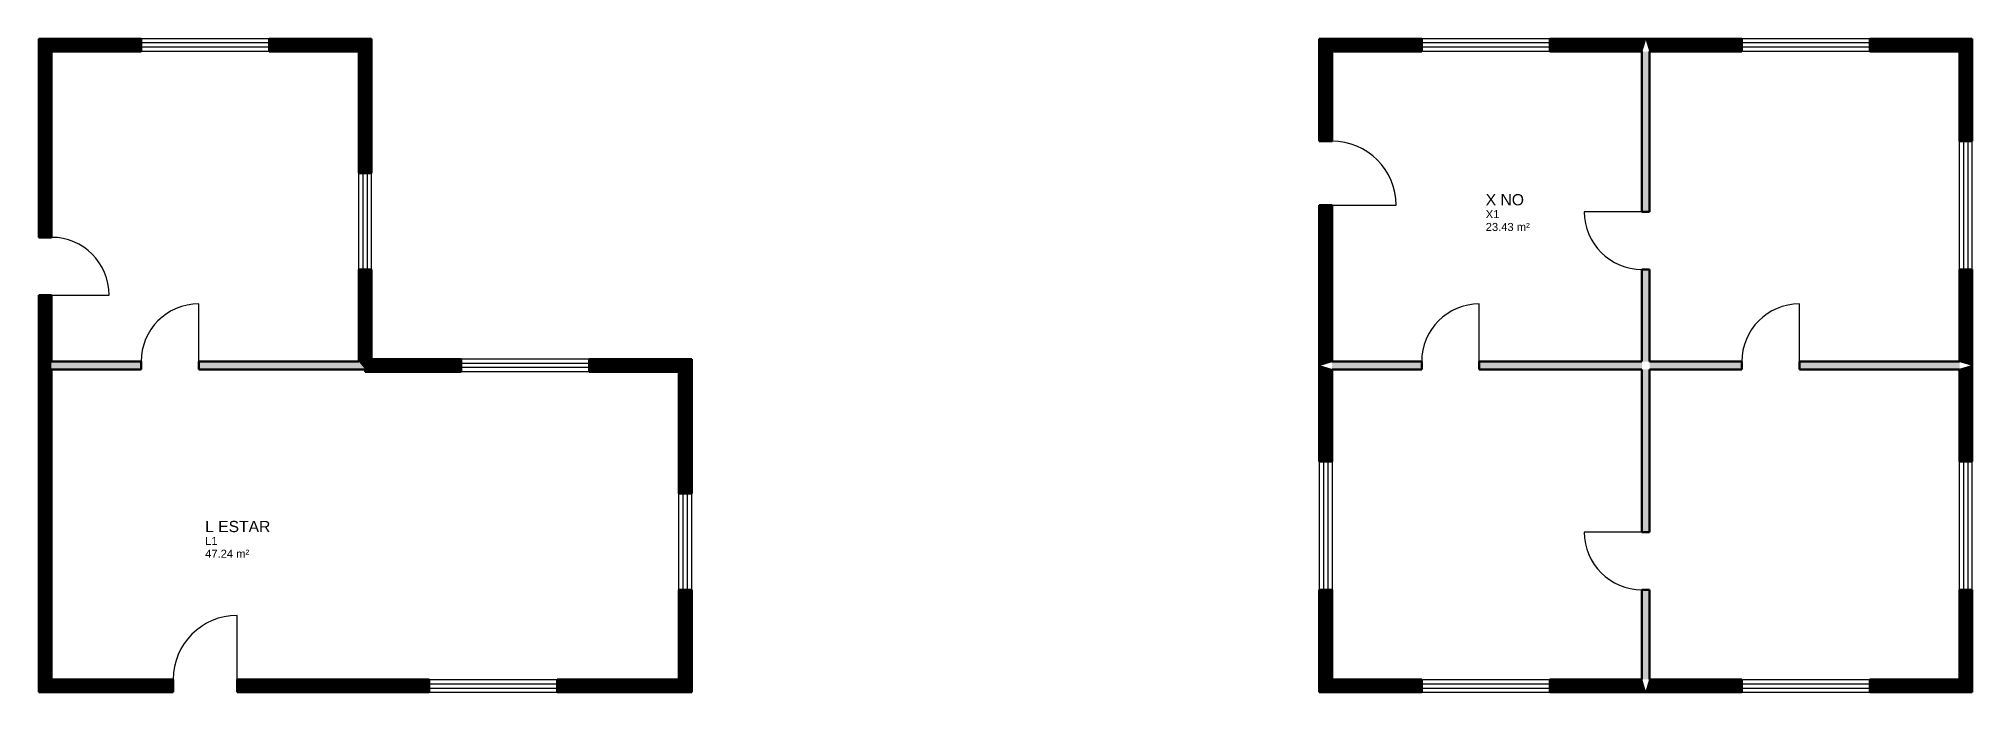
# Model space of a CAD drawing. Header units: millimetres. Extents: x -1900 to 50200, y -20000 to 10900.
# Drawn here: x 20000 to 50200, y 0 to 10200 of the extents above; entities that cross this region are included whole.
import ezdxf

# ---------------------------------------------------------------- set-up
doc = ezdxf.new("R2010")
doc.units = ezdxf.units.MM
doc.header["$MEASUREMENT"] = 0
for name, color, linetype, lineweight in [('A-DOOR-E-N', 3, 'Continuous', 25), ('A-ROOM-T-N', 7, 'Continuous', 25), ('A-WALL-E-N', 7, 'Continuous', 50), ('A-WALL-H-N', 8, 'Continuous', 13), ('A-WIND-E-N', 4, 'Continuous', 25)]:
    doc.layers.add(name, color=color, linetype=linetype, lineweight=lineweight)
doc.styles.get("Standard").update_dxf_attribs({"font": 'arial.ttf'})
pattern_1 = [(37.5, (0, 0), (-0.06299336, 1.92682377), [0, -1.52, 0, -1.7, 0, -1.625]), (7.5, (0, 0), (1.7697767, 2.82214607), [0, -0.82, 0, -1.37, 0, -0.525]), (327.5, (-1.23, 0), (3.11414186, 0.005659054), [0, -0.5, 0, -1.8, 0, -2.35]), (317.5, (-1.23, 0), (3.0061266, 0.87767556), [0, -0.25, 0, -1.18, 0, -1.35])]

msp = doc.modelspace()

# ---------------------------------------------------------------- hatches: boundary and pattern name
at = {"layer": 'A-WALL-H-N'}
h = msp.add_hatch(dxfattribs=at)
h.set_pattern_fill('ANSI31', color=256, scale=20, style=0)
h.paths.add_polyline_path([(21600, 10200), (20000, 10200), (20200, 10000), (21600, 10000)])
h = msp.add_hatch(dxfattribs=at)
h.set_pattern_fill('ANSI31', color=256, scale=20, style=0)
h.paths.add_polyline_path([(20000, 10200), (20000, 7100), (20200, 7100), (20200, 10000)])
h = msp.add_hatch(dxfattribs=at)
h.set_pattern_fill('ANSI31', color=256, scale=20, style=0)
h.paths.add_polyline_path([(25200, 10200), (23600, 10200), (23600, 10000), (25000, 10000)])
h = msp.add_hatch(dxfattribs=at)
h.set_pattern_fill('ANSI31', color=256, scale=20, style=0)
h.paths.add_polyline_path([(25200, 8100), (25200, 10200), (25000, 10000), (25000, 8100)])
h = msp.add_hatch(dxfattribs=at)
h.set_pattern_fill('ANSI31', color=256, scale=20, style=0)
h.paths.add_polyline_path([(41600, 10200), (40000, 10200), (40200, 10000), (41600, 10000)])
h = msp.add_hatch(dxfattribs=at)
h.set_pattern_fill('ANSI31', color=256, scale=20, style=0)
h.paths.add_polyline_path([(40000, 10200), (40000, 8600), (40200, 8600), (40200, 10000)])
h = msp.add_hatch(dxfattribs=at)
h.set_pattern_fill('ANSI31', color=256, scale=20, style=0)
h.paths.add_polyline_path([(45100, 10200), (43600, 10200), (43600, 10000), (45040, 10000)])
h = msp.add_hatch(dxfattribs=at)
h.set_pattern_fill('AR-SAND', color=256, style=0)
h.set_pattern_definition(pattern_1)
h.paths.add_polyline_path([(45160, 7500), (45160, 10000), (45040, 10000), (45040, 7500)])
h = msp.add_hatch(dxfattribs=at)
h.set_pattern_fill('ANSI31', color=256, scale=20, style=0)
h.paths.add_polyline_path([(46600, 10200), (45100, 10200), (45160, 10000), (46600, 10000)])
h = msp.add_hatch(dxfattribs=at)
h.set_pattern_fill('ANSI31', color=256, scale=20, style=0)
h.paths.add_polyline_path([(50200, 10200), (48600, 10200), (48600, 10000), (50000, 10000)])
h = msp.add_hatch(dxfattribs=at)
h.set_pattern_fill('ANSI31', color=256, scale=20, style=0)
h.paths.add_polyline_path([(50200, 8600), (50200, 10200), (50000, 10000), (50000, 8600)])
h = msp.add_hatch(dxfattribs=at)
h.set_pattern_fill('ANSI31', color=256, scale=20, style=0)
h.paths.add_polyline_path([(40000, 7600), (40000, 5100), (40200, 5160), (40200, 7600)])
h = msp.add_hatch(dxfattribs=at)
h.set_pattern_fill('ANSI31', color=256, scale=20, style=0)
h.paths.add_polyline_path([(25200, 5200), (25200, 6600), (25000, 6600), (25000, 5160)])
h = msp.add_hatch(dxfattribs=at)
h.set_pattern_fill('AR-SAND', color=256, style=0)
h.set_pattern_definition(pattern_1)
h.paths.add_polyline_path([(45160, 5160), (45160, 6600), (45040, 6600), (45040, 5160)])
h = msp.add_hatch(dxfattribs=at)
h.set_pattern_fill('ANSI31', color=256, scale=20, style=0)
h.paths.add_polyline_path([(50200, 5100), (50200, 6600), (50000, 6600), (50000, 5160)])
h = msp.add_hatch(dxfattribs=at)
h.set_pattern_fill('ANSI31', color=256, scale=20, style=0)
h.paths.add_polyline_path([(20000, 6200), (20000, 5100), (20200, 5160), (20200, 6200)])
h = msp.add_hatch(dxfattribs=at)
h.set_pattern_fill('AR-SAND', color=256, style=0)
h.set_pattern_definition(pattern_1)
h.paths.add_polyline_path([(20200, 5160), (20000, 5100), (20200, 5040)])
h = msp.add_hatch(dxfattribs=at)
h.set_pattern_fill('AR-SAND', color=256, style=0)
h.set_pattern_definition(pattern_1)
h.paths.add_polyline_path([(20200, 5040), (21600, 5040), (21600, 5160), (20200, 5160)])
h = msp.add_hatch(dxfattribs=at)
h.set_pattern_fill('AR-SAND', color=256, style=0)
h.set_pattern_definition(pattern_1)
h.paths.add_polyline_path([(22500, 5040), (25100, 5040), (25000, 5160), (22500, 5160)])
h = msp.add_hatch(dxfattribs=at)
h.set_pattern_fill('AR-SAND', color=256, style=0)
h.set_pattern_definition(pattern_1)
h.paths.add_polyline_path([(25200, 5200), (25000, 5160), (25100, 5040), (25100, 5000)])
h = msp.add_hatch(dxfattribs=at)
h.set_pattern_fill('ANSI31', color=256, scale=20, style=0)
h.paths.add_polyline_path([(26600, 5200), (25200, 5200), (25100, 5000), (26600, 5000)])
h = msp.add_hatch(dxfattribs=at)
h.set_pattern_fill('ANSI31', color=256, scale=20, style=0)
h.paths.add_polyline_path([(30200, 5200), (28600, 5200), (28600, 5000), (30000, 5000)])
h = msp.add_hatch(dxfattribs=at)
h.set_pattern_fill('ANSI31', color=256, scale=20, style=0)
h.paths.add_polyline_path([(30200, 3100), (30200, 5200), (30000, 5000), (30000, 3100)])
h = msp.add_hatch(dxfattribs=at)
h.set_pattern_fill('AR-SAND', color=256, style=0)
h.set_pattern_definition(pattern_1)
h.paths.add_polyline_path([(40200, 5040), (41600, 5040), (41600, 5160), (40200, 5160)])
h = msp.add_hatch(dxfattribs=at)
h.set_pattern_fill('AR-SAND', color=256, style=0)
h.set_pattern_definition(pattern_1)
h.paths.add_polyline_path([(42500, 5040), (45040, 5040), (45040, 5160), (42500, 5160)])
h = msp.add_hatch(dxfattribs=at)
h.set_pattern_fill('AR-SAND', color=256, style=0)
h.set_pattern_definition(pattern_1)
h.paths.add_polyline_path([(45160, 5040), (46600, 5040), (46600, 5160), (45160, 5160)])
h = msp.add_hatch(dxfattribs=at)
h.set_pattern_fill('AR-SAND', color=256, style=0)
h.set_pattern_definition(pattern_1)
h.paths.add_polyline_path([(47500, 5040), (50000, 5040), (50000, 5160), (47500, 5160)])
h = msp.add_hatch(dxfattribs=at)
h.set_pattern_fill('ANSI31', color=256, scale=20, style=0)
h.paths.add_polyline_path([(20000, 5100), (20000, 0), (20200, 200), (20200, 5040)])
h = msp.add_hatch(dxfattribs=at)
h.set_pattern_fill('ANSI31', color=256, scale=20, style=0)
h.paths.add_polyline_path([(40000, 5100), (40000, 3600), (40200, 3600), (40200, 5040)])
h = msp.add_hatch(dxfattribs=at)
h.set_pattern_fill('AR-SAND', color=256, style=0)
h.set_pattern_definition(pattern_1)
h.paths.add_polyline_path([(45160, 2500), (45160, 5040), (45040, 5040), (45040, 2500)])
h = msp.add_hatch(dxfattribs=at)
h.set_pattern_fill('ANSI31', color=256, scale=20, style=0)
h.paths.add_polyline_path([(50200, 3600), (50200, 5100), (50000, 5040), (50000, 3600)])
h = msp.add_hatch(dxfattribs=at)
h.set_pattern_fill('ANSI31', color=256, scale=20, style=0)
h.paths.add_polyline_path([(30200, 0), (30200, 1600), (30000, 1600), (30000, 200)])
h = msp.add_hatch(dxfattribs=at)
h.set_pattern_fill('ANSI31', color=256, scale=20, style=0)
h.paths.add_polyline_path([(40000, 1600), (40000, 0), (40200, 200), (40200, 1600)])
h = msp.add_hatch(dxfattribs=at)
h.set_pattern_fill('AR-SAND', color=256, style=0)
h.set_pattern_definition(pattern_1)
h.paths.add_polyline_path([(45160, 200), (45160, 1600), (45040, 1600), (45040, 200)])
h = msp.add_hatch(dxfattribs=at)
h.set_pattern_fill('ANSI31', color=256, scale=20, style=0)
h.paths.add_polyline_path([(50200, 0), (50200, 1600), (50000, 1600), (50000, 200)])
h = msp.add_hatch(dxfattribs=at)
h.set_pattern_fill('ANSI31', color=256, scale=20, style=0)
h.paths.add_polyline_path([(20000, 0), (22100, 0), (22100, 200), (20200, 200)])
h = msp.add_hatch(dxfattribs=at)
h.set_pattern_fill('ANSI31', color=256, scale=20, style=0)
h.paths.add_polyline_path([(23100, 0), (26100, 0), (26100, 200), (23100, 200)])
h = msp.add_hatch(dxfattribs=at)
h.set_pattern_fill('ANSI31', color=256, scale=20, style=0)
h.paths.add_polyline_path([(28100, 0), (30200, 0), (30000, 200), (28100, 200)])
h = msp.add_hatch(dxfattribs=at)
h.set_pattern_fill('ANSI31', color=256, scale=20, style=0)
h.paths.add_polyline_path([(40000, 0), (41600, 0), (41600, 200), (40200, 200)])
h = msp.add_hatch(dxfattribs=at)
h.set_pattern_fill('ANSI31', color=256, scale=20, style=0)
h.paths.add_polyline_path([(43600, 0), (45100, 0), (45040, 200), (43600, 200)])
h = msp.add_hatch(dxfattribs=at)
h.set_pattern_fill('ANSI31', color=256, scale=20, style=0)
h.paths.add_polyline_path([(45100, 0), (46600, 0), (46600, 200), (45160, 200)])
h = msp.add_hatch(dxfattribs=at)
h.set_pattern_fill('ANSI31', color=256, scale=20, style=0)
h.paths.add_polyline_path([(48600, 0), (50200, 0), (50000, 200), (48600, 200)])

# ---------------------------------------------------------------- linework, layer by layer
at = {"layer": 'A-DOOR-E-N'}
for p, q in [((40200, 7600), (41200, 7600)), ((45040, 7500), (44140, 7500)), ((20200, 6200), (21100, 6200)), ((22500, 5160), (22500, 6060)), ((42500, 5160), (42500, 6060)), ((47500, 5160), (47500, 6060)), ((45040, 2500), (44140, 2500)), ((23100, 200), (23100, 1200))]:
    msp.add_line(p, q, dxfattribs=at)
for centre, radius, start, end in [((40200, 7600), 1000, 0, 90), ((45040, 7500), 900, 180, 270), ((20200, 6200), 900, 0, 90), ((22500, 5160), 900, 90, 180), ((42500, 5160), 900, 90, 180), ((47500, 5160), 900, 90, 180), ((45040, 2500), 900, 180, 270), ((23100, 200), 1000, 90, 180)]:
    msp.add_arc(centre, radius, start, end, dxfattribs=at)
at = {"layer": 'A-WALL-E-N'}
for p, q in [((21600, 10200), (20000, 10200)), ((20000, 10200), (20000, 7100)), ((21600, 10000), (20200, 10000)), ((20200, 10000), (20200, 7100)), ((21600, 10000), (21600, 10200)), ((25200, 10200), (23600, 10200)), ((23600, 10000), (23600, 10200)), ((25000, 10000), (23600, 10000)), ((25000, 8100), (25000, 10000)), ((25200, 8100), (25200, 10200)), ((41600, 10200), (40000, 10200)), ((40000, 10200), (40000, 8600)), ((41600, 10000), (40200, 10000)), ((40200, 10000), (40200, 8600)), ((41600, 10000), (41600, 10200)), ((46600, 10200), (43600, 10200)), ((43600, 10000), (43600, 10200)), ((45040, 10000), (43600, 10000)), ((45040, 7500), (45040, 10000)), ((45160, 7500), (45160, 10000)), ((46600, 10000), (45160, 10000)), ((46600, 10000), (46600, 10200)), ((50200, 10200), (48600, 10200)), ((48600, 10000), (48600, 10200)), ((50000, 10000), (48600, 10000)), ((50000, 8600), (50000, 10000)), ((50200, 8600), (50200, 10200)), ((40200, 8600), (40000, 8600)), ((50000, 8600), (50200, 8600)), ((25000, 8100), (25200, 8100)), ((40000, 7600), (40000, 3600)), ((40200, 7600), (40000, 7600)), ((40200, 7600), (40200, 5160)), ((45040, 7500), (45160, 7500)), ((20200, 7100), (20000, 7100)), ((25000, 5160), (25000, 6600)), ((25000, 6600), (25200, 6600)), ((25200, 5200), (25200, 6600)), ((45040, 5160), (45040, 6600)), ((45040, 6600), (45160, 6600)), ((45160, 5160), (45160, 6600)), ((50000, 5160), (50000, 6600)), ((50000, 6600), (50200, 6600)), ((50200, 3600), (50200, 6600)), ((20000, 6200), (20000, 0)), ((20200, 6200), (20000, 6200)), ((20200, 6200), (20200, 5160)), ((20200, 5160), (21600, 5160)), ((21600, 5160), (21600, 5040)), ((22500, 5160), (25000, 5160)), ((22500, 5160), (22500, 5040)), ((26600, 5200), (25200, 5200)), ((26600, 5000), (26600, 5200)), ((30200, 5200), (28600, 5200)), ((28600, 5000), (28600, 5200)), ((30200, 3100), (30200, 5200)), ((40200, 5160), (41600, 5160)), ((41600, 5160), (41600, 5040)), ((42500, 5160), (45040, 5160)), ((42500, 5160), (42500, 5040)), ((45160, 5160), (46600, 5160)), ((46600, 5160), (46600, 5040)), ((47500, 5160), (50000, 5160)), ((47500, 5160), (47500, 5040)), ((20200, 5040), (20200, 200)), ((20200, 5040), (21600, 5040)), ((22500, 5040), (25100, 5040)), ((25100, 5040), (25100, 5000)), ((26600, 5000), (25100, 5000)), ((30000, 5000), (28600, 5000)), ((30000, 3100), (30000, 5000)), ((40200, 5040), (41600, 5040)), ((40200, 5040), (40200, 3600)), ((42500, 5040), (45040, 5040)), ((45040, 2500), (45040, 5040)), ((45160, 5040), (46600, 5040)), ((45160, 2500), (45160, 5040)), ((47500, 5040), (50000, 5040)), ((50000, 3600), (50000, 5040)), ((40200, 3600), (40000, 3600)), ((50000, 3600), (50200, 3600)), ((30000, 3100), (30200, 3100)), ((45040, 2500), (45160, 2500)), ((30000, 200), (30000, 1600)), ((30000, 1600), (30200, 1600)), ((30200, 0), (30200, 1600)), ((40000, 1600), (40000, 0)), ((40200, 1600), (40000, 1600)), ((40200, 1600), (40200, 200)), ((45040, 200), (45040, 1600)), ((45040, 1600), (45160, 1600)), ((45160, 200), (45160, 1600)), ((50000, 200), (50000, 1600)), ((50000, 1600), (50200, 1600)), ((50200, 0), (50200, 1600)), ((20000, 0), (22100, 0)), ((20200, 200), (22100, 200)), ((22100, 200), (22100, 0)), ((23100, 200), (26100, 200)), ((23100, 200), (23100, 0)), ((23100, 0), (26100, 0)), ((26100, 200), (26100, 0)), ((28100, 200), (30000, 200)), ((28100, 200), (28100, 0)), ((28100, 0), (30200, 0)), ((40000, 0), (41600, 0)), ((40200, 200), (41600, 200)), ((41600, 200), (41600, 0)), ((43600, 200), (45040, 200)), ((43600, 200), (43600, 0)), ((43600, 0), (46600, 0)), ((45160, 200), (46600, 200)), ((46600, 200), (46600, 0)), ((48600, 200), (50000, 200)), ((48600, 200), (48600, 0)), ((48600, 0), (50200, 0))]:
    msp.add_line(p, q, dxfattribs=at)
at = {"layer": 'A-WIND-E-N'}
for p, q in [((23600, 10200), (21600, 10200)), ((23600, 10133.33333), (21600, 10133.33333)), ((23600, 10066.66667), (21600, 10066.66667)), ((23600, 10000), (21600, 10000)), ((43600, 10200), (41600, 10200)), ((43600, 10133.33333), (41600, 10133.33333)), ((43600, 10066.66667), (41600, 10066.66667)), ((43600, 10000), (41600, 10000)), ((48600, 10200), (46600, 10200)), ((48600, 10133.33333), (46600, 10133.33333)), ((48600, 10066.66667), (46600, 10066.66667)), ((48600, 10000), (46600, 10000)), ((50000, 6600), (50000, 8600)), ((50066.66667, 6600), (50066.66667, 8600)), ((50133.33333, 6600), (50133.33333, 8600)), ((50200, 6600), (50200, 8600)), ((25000, 6600), (25000, 8100)), ((25066.66667, 6600), (25066.66667, 8100)), ((25133.33333, 6600), (25133.33333, 8100)), ((25200, 6600), (25200, 8100)), ((28600, 5200), (26600, 5200)), ((28600, 5133.33333), (26600, 5133.33333)), ((28600, 5066.66667), (26600, 5066.66667)), ((28600, 5000), (26600, 5000)), ((40000, 3600), (40000, 1600)), ((40066.66667, 3600), (40066.66667, 1600)), ((40133.33333, 3600), (40133.33333, 1600)), ((40200, 3600), (40200, 1600)), ((50000, 1600), (50000, 3600)), ((50066.66667, 1600), (50066.66667, 3600)), ((50133.33333, 1600), (50133.33333, 3600)), ((50200, 1600), (50200, 3600)), ((30000, 1600), (30000, 3100)), ((30066.66667, 1600), (30066.66667, 3100)), ((30133.33333, 1600), (30133.33333, 3100)), ((30200, 1600), (30200, 3100)), ((26100, 200), (28100, 200)), ((26100, 133.33333), (28100, 133.33333)), ((26100, 66.66667), (28100, 66.66667)), ((26100, 0), (28100, 0)), ((41600, 200), (43600, 200)), ((41600, 133.33333), (43600, 133.33333)), ((41600, 66.66667), (43600, 66.66667)), ((41600, 0), (43600, 0)), ((46600, 200), (48600, 200)), ((46600, 133.33333), (48600, 133.33333)), ((46600, 66.66667), (48600, 66.66667)), ((46600, 0), (48600, 0))]:
    msp.add_line(p, q, dxfattribs=at)

# ---------------------------------------------------------------- texts
at = {"layer": 'A-ROOM-T-N'}
for s, height, p in [('X NO', 175, (42600, 7600)), ('X1', 125, (42600, 7400)), ('23.43 m²', 125, (42600, 7200)), ('L1', 125, (22600, 2300)), ('L ESTAR', 175, (22600, 2500)), ('47.24 m²', 125, (22600, 2100))]:
    msp.add_text(s, height=height, dxfattribs=at).set_placement(p)

doc.saveas('drawing.dxf')
